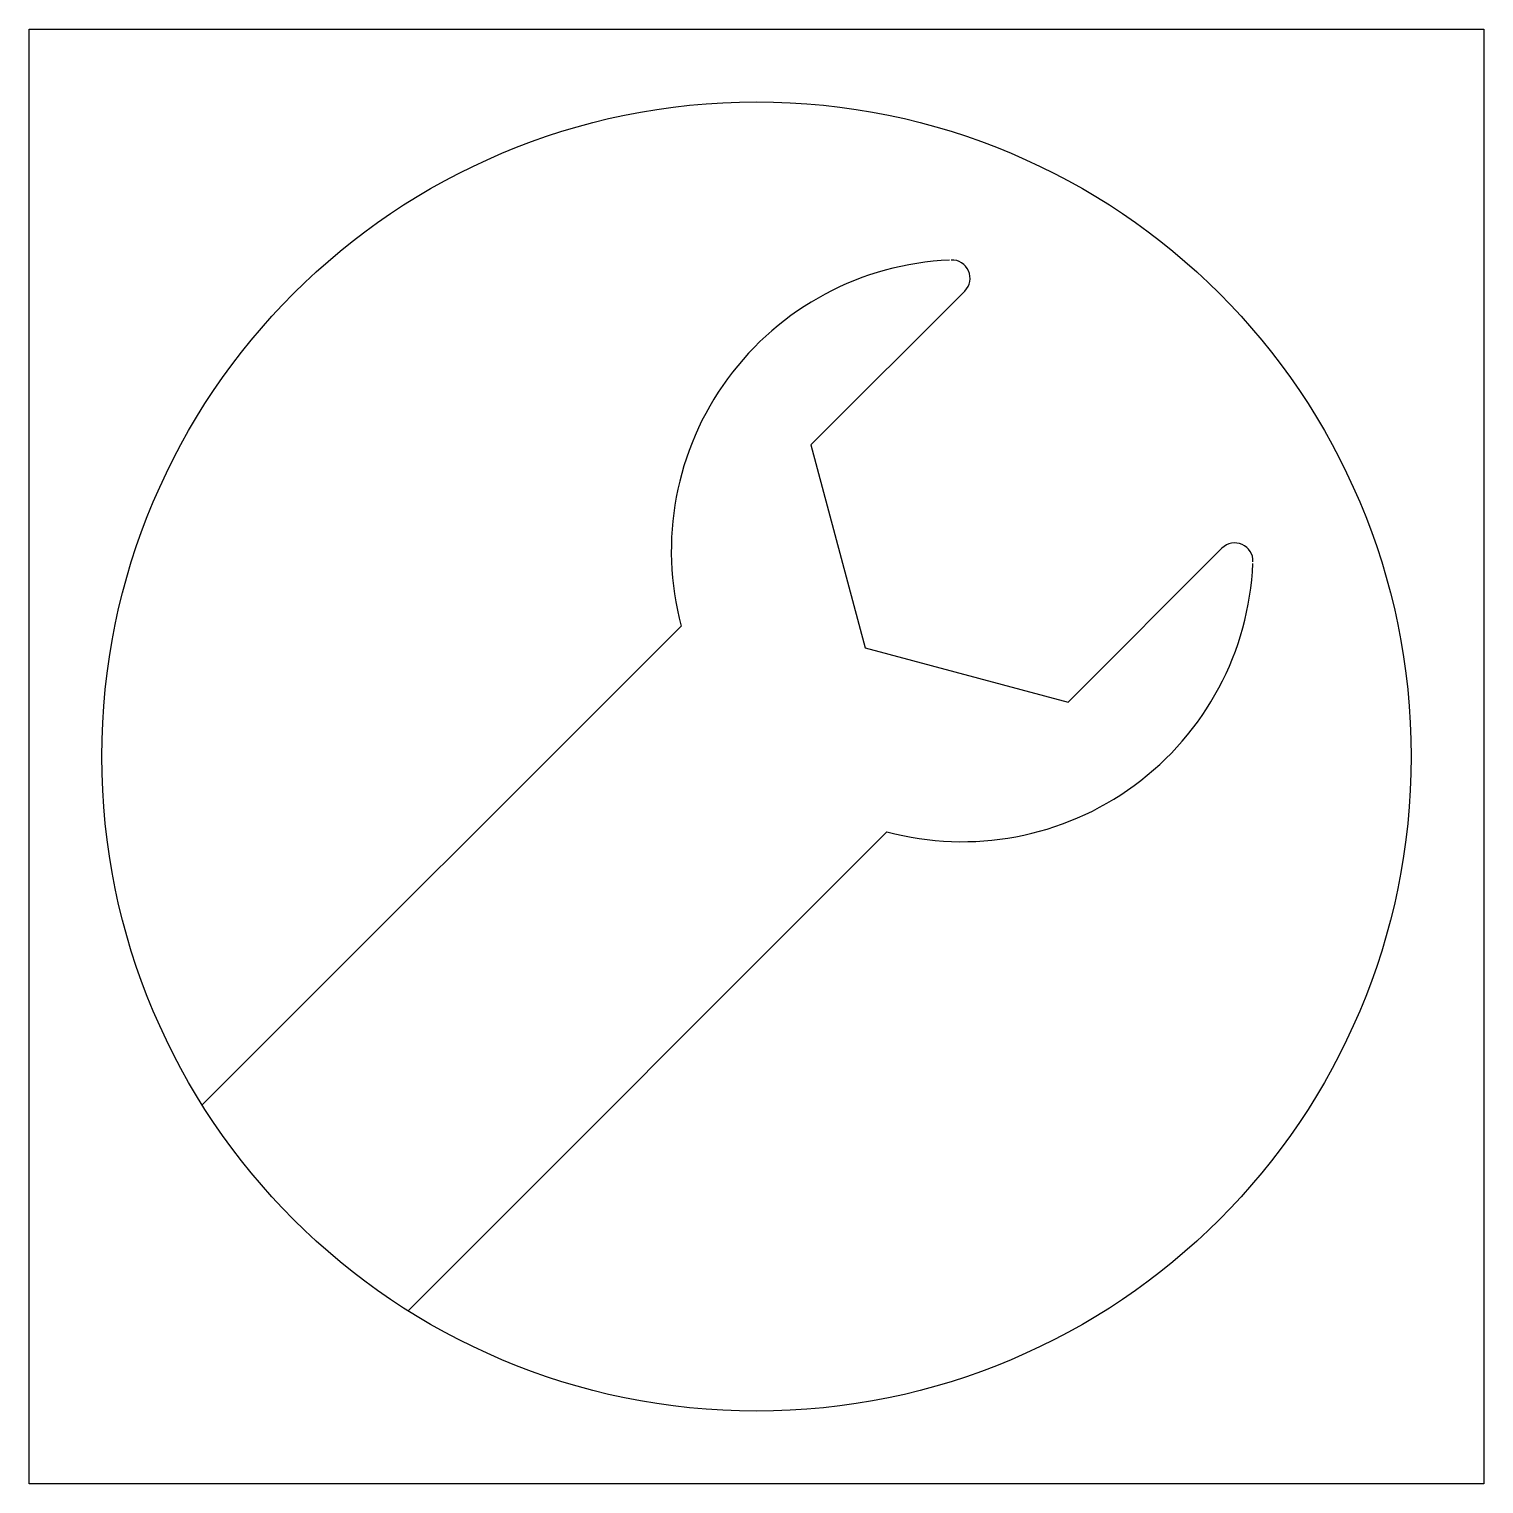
# Model space of a CAD drawing. Extents: x 0 to 40, y 0 to 40.
import ezdxf

# ---------------------------------------------------------------- set-up
doc = ezdxf.new("R2010")
doc.units = 0
doc.header["$MEASUREMENT"] = 0
doc.layers.get('0').update_dxf_attribs({"linetype": 'CONTINUOUS'})

msp = doc.modelspace()

# ---------------------------------------------------------------- linework, layer by layer
at = {"color": 0, "linetype": 'ByBlock'}
for p, q in [((25.727, 32.798), (21.494, 28.565)), ((21.494, 28.565), (22.989, 22.989)), ((28.565, 21.494), (32.798, 25.727)), ((4.762, 10.419), (17.929, 23.586)), ((22.989, 22.989), (28.565, 21.494)), ((10.419, 4.762), (23.586, 17.929))]:
    msp.add_line(p, q, dxfattribs=at)
msp.add_lwpolyline([(0, 0), (0, 40), (40, 40), (40, 0)], close=True, dxfattribs=at)
msp.add_circle((20, 20), 18, dxfattribs=at)
for centre, radius, start, end in [((25.657, 25.657), 8, 92.4961, 195), ((25.373, 33.151), 0.5, 315, 92.1666), ((33.151, 25.373), 0.5, 357.8334, 135), ((25.657, 25.657), 8, 255, 357.5039)]:
    msp.add_arc(centre, radius, start, end, dxfattribs=at)

doc.saveas('drawing.dxf')
